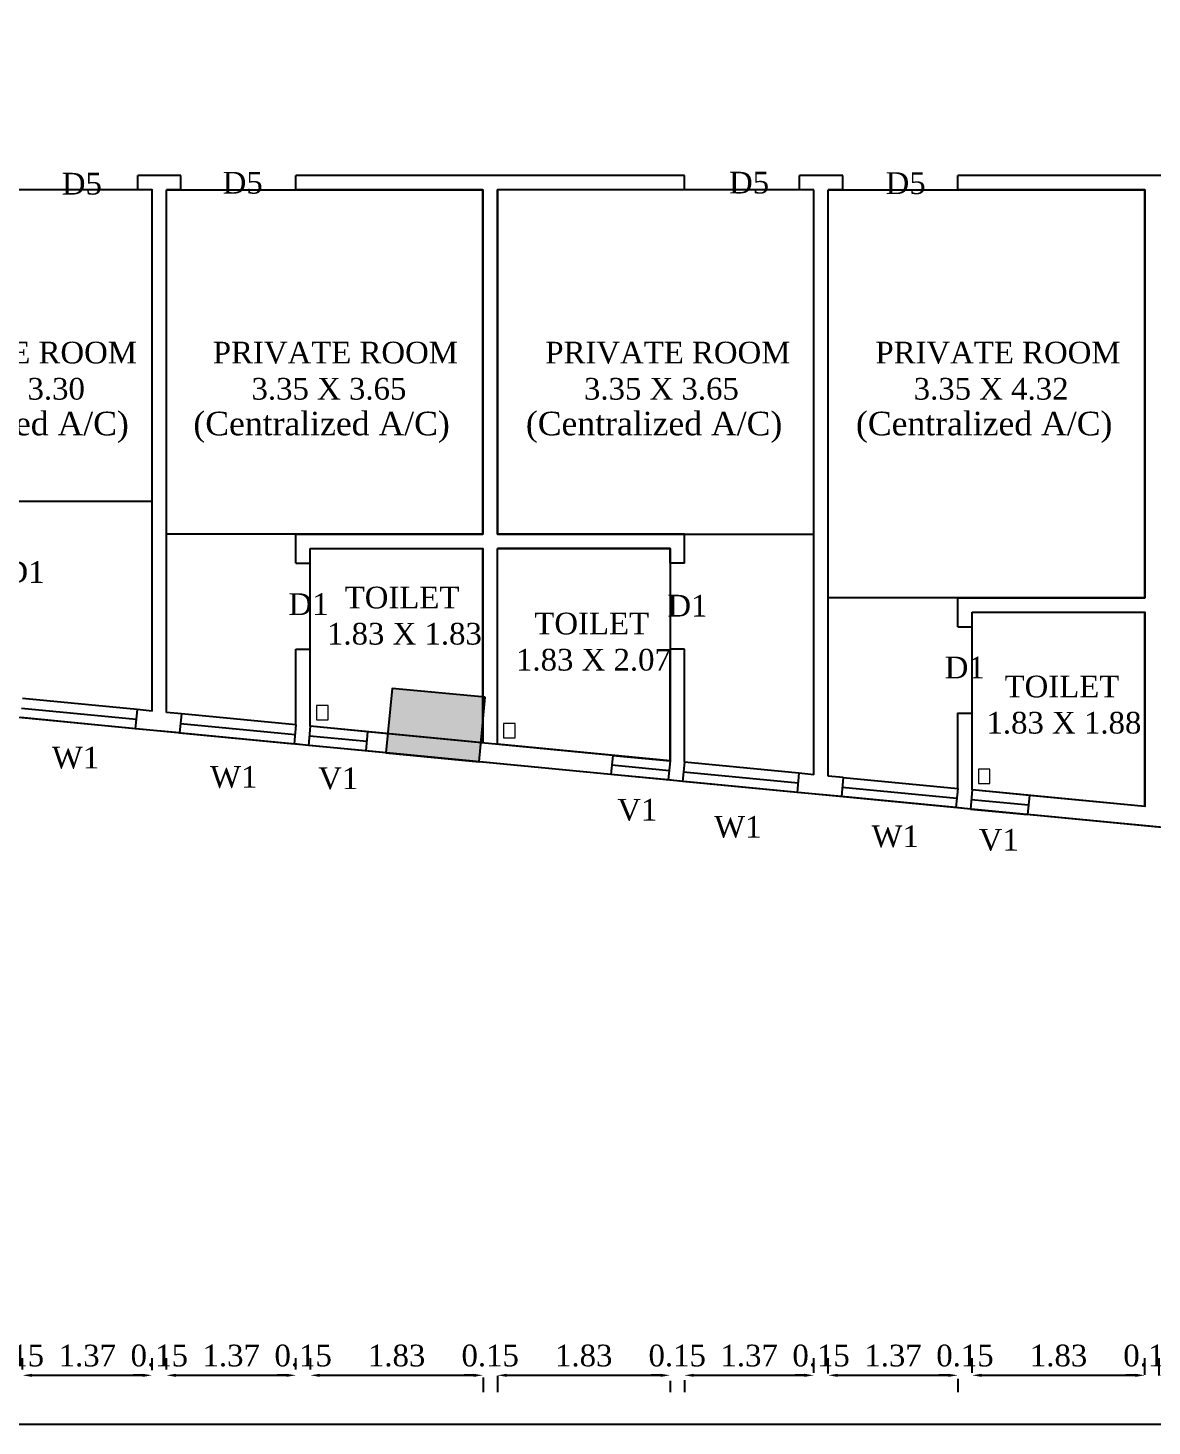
# Model space of a CAD drawing. Header units: metres. Extents: x 2754 to 3501, y 1112 to 1514.
# Drawn here: x 3118.93 to 3130.84, y 1410.86 to 1425.67 of the extents above; entities that cross this region are included whole.
import ezdxf
from ezdxf.enums import TextEntityAlignment as Align

# ---------------------------------------------------------------- set-up
doc = ezdxf.new("R2010")
doc.units = ezdxf.units.M
doc.linetypes.add('ACAD_ISO10W100', pattern=[18, 12, -3, 0, -3])
for name, color, linetype in [('AR -DOOR', 2, 'Continuous'), ('AR-COLHATCH', 2, 'Continuous'), ('AR-COLUMN', 2, 'Continuous'), ('AR-GRID', 2, 'ACAD_ISO10W100'), ('AR-THIN', 8, 'Continuous'), ('AR-WALL', 7, 'Continuous'), ('BLK_1_FLR_2_BLT_UP_AREA', 12, 'Continuous'), ('BLK_1_FLR_2_REGULAR_ROOM_4', 2, 'Continuous'), ('BLK_1_FLR_2_REGULAR_ROOM_5', 2, 'Continuous'), ('BLK_1_FLR_2_REGULAR_ROOM_6', 2, 'Continuous'), ('BLK_1_FLR_2_REGULAR_ROOM_7', 2, 'Continuous'), ('BLK_1_FLR_2_WATER_CLOSET', 223, 'Continuous')]:
    doc.layers.add(name, color=color, linetype=linetype)
doc.layers.add('BLK_1_FLR_2_WASH', color=55, linetype='Continuous', lineweight=5)
doc.styles.add('ANAND', font='times.ttf')
doc.dimstyles.new('V1', dxfattribs={"dimtxt": 0.23, "dimasz": 0.1, "dimexe": 0.18, "dimexo": 0.0625, "dimgap": 0.09, "dimtad": 1, "dimzin": 0, "dimdsep": 46, "dimtxsty": 'ANAND', "dimcen": 0.09, "dimadec": 0, "dimazin": 0, "dimtfac": 1, "dimtix": 1, "dimtofl": 0, "dimtmove": 2, "dimatfit": 0, "dimfxl": 0, "dimtolj": 1, "dimtzin": 0, "dimarcsym": 0})

# ---------------------------------------------------------------- blocks, each defined once
blk = doc.blocks.new('Ground Floor')
at = {"layer": 'AR-COLHATCH'}
h = blk.add_hatch(color=256, dxfattribs=at)
h.dxf.hatch_style = 1
h.paths.add_polyline_path([(588.12, -29.47), (626.94, -33.21), (624.36, -60.09), (585.53, -56.35)])
at = {"layer": 'AR-COLUMN'}
blk.add_lwpolyline([(626.94, -33.21), (588.12, -29.47), (585.53, -56.35), (624.36, -60.09)], close=True, dxfattribs=at)
blk = doc.blocks.new('*D299')
at = {"color": 0, "lineweight": -2}
for p, q in [((3118.72, 1411.461), (3118.72, 1411.579)), ((3118.872, 1411.461), (3118.872, 1411.579)), ((3118.62, 1411.399), (3118.52, 1411.399)), ((3118.972, 1411.399), (3119.072, 1411.399))]:
    blk.add_line(p, q, dxfattribs=at)
at = {"color": 0}
for points in [[(3118.62, 1411.415), (3118.62, 1411.382), (3118.72, 1411.399)], [(3118.972, 1411.415), (3118.972, 1411.382), (3118.872, 1411.399)]]:
    blk.add_solid(points, dxfattribs=at)
at = {"layer": 'Defpoints', "color": 0}
for p in [(3118.72, 1411.399), (3118.872, 1411.399), (3118.872, 1411.399)]:
    blk.add_point(p, dxfattribs=at)
at = {"color": 0, "insert": (3118.796, 1411.606), "char_height": 0.23, "attachment_point": 5, "style": 'ANAND'}
blk.add_mtext('\\A1;0.15', dxfattribs=at)
blk = doc.blocks.new('*D300')
at = {"color": 0, "lineweight": -2}
for p, q in [((3118.872, 1411.461), (3118.872, 1411.579)), ((3120.244, 1411.453), (3120.244, 1411.579)), ((3118.972, 1411.399), (3120.144, 1411.399))]:
    blk.add_line(p, q, dxfattribs=at)
at = {"color": 0}
for points in [[(3118.972, 1411.415), (3118.972, 1411.382), (3118.872, 1411.399)], [(3120.144, 1411.415), (3120.144, 1411.382), (3120.244, 1411.399)]]:
    blk.add_solid(points, dxfattribs=at)
at = {"layer": 'Defpoints', "color": 0}
for p in [(3118.872, 1411.399), (3120.244, 1411.399), (3120.244, 1411.39)]:
    blk.add_point(p, dxfattribs=at)
at = {"color": 0, "insert": (3119.558, 1411.606), "char_height": 0.23, "attachment_point": 5, "style": 'ANAND'}
blk.add_mtext('\\A1;1.37', dxfattribs=at)
blk = doc.blocks.new('*D301')
at = {"color": 0, "lineweight": -2}
for p, q in [((3120.244, 1411.453), (3120.244, 1411.579)), ((3120.396, 1411.461), (3120.396, 1411.579)), ((3120.144, 1411.399), (3120.044, 1411.399)), ((3120.496, 1411.399), (3120.596, 1411.399))]:
    blk.add_line(p, q, dxfattribs=at)
at = {"color": 0}
for points in [[(3120.144, 1411.415), (3120.144, 1411.382), (3120.244, 1411.399)], [(3120.496, 1411.415), (3120.496, 1411.382), (3120.396, 1411.399)]]:
    blk.add_solid(points, dxfattribs=at)
at = {"layer": 'Defpoints', "color": 0}
for p in [(3120.244, 1411.39), (3120.396, 1411.399), (3120.396, 1411.399)]:
    blk.add_point(p, dxfattribs=at)
at = {"color": 0, "insert": (3120.32, 1411.606), "char_height": 0.23, "attachment_point": 5, "style": 'ANAND'}
blk.add_mtext('\\A1;0.15', dxfattribs=at)
blk = doc.blocks.new('*D302')
at = {"color": 0, "lineweight": -2}
for p, q in [((3120.396, 1411.461), (3120.396, 1411.579)), ((3121.768, 1411.461), (3121.768, 1411.579)), ((3120.496, 1411.399), (3121.668, 1411.399))]:
    blk.add_line(p, q, dxfattribs=at)
at = {"color": 0}
for points in [[(3120.496, 1411.415), (3120.496, 1411.382), (3120.396, 1411.399)], [(3121.668, 1411.415), (3121.668, 1411.382), (3121.768, 1411.399)]]:
    blk.add_solid(points, dxfattribs=at)
at = {"layer": 'Defpoints', "color": 0}
for p in [(3120.396, 1411.399), (3121.768, 1411.399), (3121.768, 1411.399)]:
    blk.add_point(p, dxfattribs=at)
at = {"color": 0, "insert": (3121.082, 1411.606), "char_height": 0.23, "attachment_point": 5, "style": 'ANAND'}
blk.add_mtext('\\A1;1.37', dxfattribs=at)
blk = doc.blocks.new('*D303')
at = {"color": 0, "lineweight": -2}
for p, q in [((3121.768, 1411.461), (3121.768, 1411.579)), ((3121.92, 1411.461), (3121.92, 1411.579)), ((3121.668, 1411.399), (3121.568, 1411.399)), ((3122.02, 1411.399), (3122.12, 1411.399))]:
    blk.add_line(p, q, dxfattribs=at)
at = {"color": 0}
for points in [[(3121.668, 1411.415), (3121.668, 1411.382), (3121.768, 1411.399)], [(3122.02, 1411.415), (3122.02, 1411.382), (3121.92, 1411.399)]]:
    blk.add_solid(points, dxfattribs=at)
at = {"layer": 'Defpoints', "color": 0}
for p in [(3121.768, 1411.399), (3121.92, 1411.399), (3121.92, 1411.399)]:
    blk.add_point(p, dxfattribs=at)
at = {"color": 0, "insert": (3121.844, 1411.606), "char_height": 0.23, "attachment_point": 5, "style": 'ANAND'}
blk.add_mtext('\\A1;0.15', dxfattribs=at)
blk = doc.blocks.new('*D304')
at = {"color": 0, "lineweight": -2}
for p, q in [((3121.92, 1411.461), (3121.92, 1411.579)), ((3122.02, 1411.399), (3123.649, 1411.399)), ((3123.749, 1411.375), (3123.749, 1411.219))]:
    blk.add_line(p, q, dxfattribs=at)
at = {"color": 0}
for points in [[(3122.02, 1411.415), (3122.02, 1411.382), (3121.92, 1411.399)], [(3123.649, 1411.415), (3123.649, 1411.382), (3123.749, 1411.399)]]:
    blk.add_solid(points, dxfattribs=at)
at = {"layer": 'Defpoints', "color": 0}
for p in [(3121.92, 1411.399), (3123.749, 1411.438), (3123.749, 1411.399)]:
    blk.add_point(p, dxfattribs=at)
at = {"color": 0, "insert": (3122.834, 1411.606), "char_height": 0.23, "attachment_point": 5, "style": 'ANAND'}
blk.add_mtext('\\A1;1.83', dxfattribs=at)
blk = doc.blocks.new('*D305')
at = {"color": 0, "lineweight": -2}
for p, q in [((3123.649, 1411.399), (3123.549, 1411.399)), ((3123.749, 1411.375), (3123.749, 1411.219)), ((3123.901, 1411.394), (3123.901, 1411.219)), ((3124.001, 1411.399), (3124.101, 1411.399))]:
    blk.add_line(p, q, dxfattribs=at)
at = {"color": 0}
for points in [[(3123.649, 1411.415), (3123.649, 1411.382), (3123.749, 1411.399)], [(3124.001, 1411.415), (3124.001, 1411.382), (3123.901, 1411.399)]]:
    blk.add_solid(points, dxfattribs=at)
at = {"layer": 'Defpoints', "color": 0}
for p in [(3123.749, 1411.438), (3123.901, 1411.457), (3123.901, 1411.399)]:
    blk.add_point(p, dxfattribs=at)
at = {"color": 0, "insert": (3123.825, 1411.606), "char_height": 0.23, "attachment_point": 5, "style": 'ANAND'}
blk.add_mtext('\\A1;0.15', dxfattribs=at)
blk = doc.blocks.new('*D306')
at = {"color": 0, "lineweight": -2}
for p, q in [((3123.901, 1411.394), (3123.901, 1411.219)), ((3124.001, 1411.399), (3125.63, 1411.399)), ((3125.73, 1411.34), (3125.73, 1411.219))]:
    blk.add_line(p, q, dxfattribs=at)
at = {"color": 0}
for points in [[(3124.001, 1411.415), (3124.001, 1411.382), (3123.901, 1411.399)], [(3125.63, 1411.415), (3125.63, 1411.382), (3125.73, 1411.399)]]:
    blk.add_solid(points, dxfattribs=at)
at = {"layer": 'Defpoints', "color": 0}
for p in [(3123.901, 1411.457), (3125.73, 1411.403), (3125.73, 1411.399)]:
    blk.add_point(p, dxfattribs=at)
at = {"color": 0, "insert": (3124.816, 1411.606), "char_height": 0.23, "attachment_point": 5, "style": 'ANAND'}
blk.add_mtext('\\A1;1.83', dxfattribs=at)
blk = doc.blocks.new('*D307')
at = {"color": 0, "lineweight": -2}
for p, q in [((3125.63, 1411.399), (3125.53, 1411.399)), ((3125.73, 1411.34), (3125.73, 1411.219)), ((3125.882, 1411.347), (3125.882, 1411.219)), ((3125.982, 1411.399), (3126.082, 1411.399))]:
    blk.add_line(p, q, dxfattribs=at)
at = {"color": 0}
for points in [[(3125.63, 1411.415), (3125.63, 1411.382), (3125.73, 1411.399)], [(3125.982, 1411.415), (3125.982, 1411.382), (3125.882, 1411.399)]]:
    blk.add_solid(points, dxfattribs=at)
at = {"layer": 'Defpoints', "color": 0}
for p in [(3125.73, 1411.403), (3125.882, 1411.41), (3125.882, 1411.399)]:
    blk.add_point(p, dxfattribs=at)
at = {"color": 0, "insert": (3125.806, 1411.606), "char_height": 0.23, "attachment_point": 5, "style": 'ANAND'}
blk.add_mtext('\\A1;0.15', dxfattribs=at)
blk = doc.blocks.new('*D308')
at = {"color": 0, "lineweight": -2}
for p, q in [((3127.254, 1411.425), (3127.254, 1411.579)), ((3125.882, 1411.347), (3125.882, 1411.219)), ((3125.982, 1411.399), (3127.154, 1411.399))]:
    blk.add_line(p, q, dxfattribs=at)
at = {"color": 0}
for points in [[(3125.982, 1411.415), (3125.982, 1411.382), (3125.882, 1411.399)], [(3127.154, 1411.415), (3127.154, 1411.382), (3127.254, 1411.399)]]:
    blk.add_solid(points, dxfattribs=at)
at = {"layer": 'Defpoints', "color": 0}
for p in [(3125.882, 1411.41), (3127.254, 1411.399), (3127.254, 1411.362)]:
    blk.add_point(p, dxfattribs=at)
at = {"color": 0, "insert": (3126.568, 1411.606), "char_height": 0.23, "attachment_point": 5, "style": 'ANAND'}
blk.add_mtext('\\A1;1.37', dxfattribs=at)
blk = doc.blocks.new('*D309')
at = {"color": 0, "lineweight": -2}
for p, q in [((3127.254, 1411.425), (3127.254, 1411.579)), ((3127.406, 1411.418), (3127.406, 1411.579)), ((3127.154, 1411.399), (3127.054, 1411.399)), ((3127.506, 1411.399), (3127.606, 1411.399))]:
    blk.add_line(p, q, dxfattribs=at)
at = {"color": 0}
for points in [[(3127.154, 1411.415), (3127.154, 1411.382), (3127.254, 1411.399)], [(3127.506, 1411.415), (3127.506, 1411.382), (3127.406, 1411.399)]]:
    blk.add_solid(points, dxfattribs=at)
at = {"layer": 'Defpoints', "color": 0}
for p in [(3127.254, 1411.362), (3127.406, 1411.399), (3127.406, 1411.356)]:
    blk.add_point(p, dxfattribs=at)
at = {"color": 0, "insert": (3127.33, 1411.606), "char_height": 0.23, "attachment_point": 5, "style": 'ANAND'}
blk.add_mtext('\\A1;0.15', dxfattribs=at)
blk = doc.blocks.new('*D310')
at = {"color": 0, "lineweight": -2}
for p, q in [((3127.406, 1411.418), (3127.406, 1411.579)), ((3127.506, 1411.399), (3128.678, 1411.399)), ((3128.778, 1411.36), (3128.778, 1411.219))]:
    blk.add_line(p, q, dxfattribs=at)
at = {"color": 0}
for points in [[(3127.506, 1411.415), (3127.506, 1411.382), (3127.406, 1411.399)], [(3128.678, 1411.415), (3128.678, 1411.382), (3128.778, 1411.399)]]:
    blk.add_solid(points, dxfattribs=at)
at = {"layer": 'Defpoints', "color": 0}
for p in [(3127.406, 1411.356), (3128.778, 1411.423), (3128.778, 1411.399)]:
    blk.add_point(p, dxfattribs=at)
at = {"color": 0, "insert": (3128.092, 1411.606), "char_height": 0.23, "attachment_point": 5, "style": 'ANAND'}
blk.add_mtext('\\A1;1.37', dxfattribs=at)
blk = doc.blocks.new('*D311')
at = {"color": 0, "lineweight": -2}
for p, q in [((3128.93, 1411.425), (3128.93, 1411.579)), ((3128.678, 1411.399), (3128.578, 1411.399)), ((3128.778, 1411.36), (3128.778, 1411.219)), ((3129.03, 1411.399), (3129.13, 1411.399))]:
    blk.add_line(p, q, dxfattribs=at)
at = {"color": 0}
for points in [[(3128.678, 1411.415), (3128.678, 1411.382), (3128.778, 1411.399)], [(3129.03, 1411.415), (3129.03, 1411.382), (3128.93, 1411.399)]]:
    blk.add_solid(points, dxfattribs=at)
at = {"layer": 'Defpoints', "color": 0}
for p in [(3128.778, 1411.423), (3128.93, 1411.399), (3128.93, 1411.362)]:
    blk.add_point(p, dxfattribs=at)
at = {"color": 0, "insert": (3128.854, 1411.606), "char_height": 0.23, "attachment_point": 5, "style": 'ANAND'}
blk.add_mtext('\\A1;0.15', dxfattribs=at)
blk = doc.blocks.new('*D312')
at = {"color": 0, "lineweight": -2}
for p, q in [((3128.93, 1411.425), (3128.93, 1411.579)), ((3130.759, 1411.405), (3130.759, 1411.579)), ((3129.03, 1411.399), (3130.659, 1411.399))]:
    blk.add_line(p, q, dxfattribs=at)
at = {"color": 0}
for points in [[(3129.03, 1411.415), (3129.03, 1411.382), (3128.93, 1411.399)], [(3130.659, 1411.415), (3130.659, 1411.382), (3130.759, 1411.399)]]:
    blk.add_solid(points, dxfattribs=at)
at = {"layer": 'Defpoints', "color": 0}
for p in [(3128.93, 1411.362), (3130.759, 1411.399), (3130.759, 1411.342)]:
    blk.add_point(p, dxfattribs=at)
at = {"color": 0, "insert": (3129.845, 1411.606), "char_height": 0.23, "attachment_point": 5, "style": 'ANAND'}
blk.add_mtext('\\A1;1.83', dxfattribs=at)
blk = doc.blocks.new('*D313')
at = {"color": 0, "lineweight": -2}
for p, q in [((3130.759, 1411.405), (3130.759, 1411.579)), ((3130.912, 1411.398), (3130.912, 1411.579)), ((3130.659, 1411.399), (3130.559, 1411.399)), ((3131.012, 1411.399), (3131.112, 1411.399))]:
    blk.add_line(p, q, dxfattribs=at)
at = {"color": 0}
for points in [[(3130.659, 1411.415), (3130.659, 1411.382), (3130.759, 1411.399)], [(3131.012, 1411.415), (3131.012, 1411.382), (3130.912, 1411.399)]]:
    blk.add_solid(points, dxfattribs=at)
at = {"layer": 'Defpoints', "color": 0}
for p in [(3130.759, 1411.342), (3130.912, 1411.399), (3130.912, 1411.336)]:
    blk.add_point(p, dxfattribs=at)
at = {"color": 0, "insert": (3130.835, 1411.606), "char_height": 0.23, "attachment_point": 5, "style": 'ANAND'}
blk.add_mtext('\\A1;0.15', dxfattribs=at)
blk = doc.blocks.new('*D344')
at = {"color": 0, "lineweight": -2}
for p, q in [((3107.848, 1410.94), (3107.848, 1411.058)), ((3180.086, 1410.94), (3180.086, 1411.058)), ((3179.986, 1410.878), (3107.948, 1410.878))]:
    blk.add_line(p, q, dxfattribs=at)
at = {"color": 0}
for points in [[(3107.948, 1410.895), (3107.948, 1410.861), (3107.848, 1410.878)], [(3179.986, 1410.895), (3179.986, 1410.861), (3180.086, 1410.878)]]:
    blk.add_solid(points, dxfattribs=at)
at = {"layer": 'Defpoints', "color": 0}
for p in [(3107.848, 1410.878), (3107.848, 1410.878), (3180.086, 1410.878)]:
    blk.add_point(p, dxfattribs=at)
at = {"color": 0, "insert": (3143.967, 1411.085), "char_height": 0.23, "attachment_point": 5, "style": 'ANAND'}
blk.add_mtext('\\A1;72.24', dxfattribs=at)

msp = doc.modelspace()

# ---------------------------------------------------------------- linework, layer by layer
at = {"layer": 'AR -DOOR'}
for p, q in [((3118.86221, 1418.46689, 0), (3120.0758, 1418.35009, 0)), ((3120.54422, 1418.30502, 0), (3121.75781, 1418.18822, 0)), ((3121.91021, 1418.17356, 0), (3122.51701, 1418.11516, 0)), ((3125.11341, 1417.86529, 0), (3125.72021, 1417.8069, 0)), ((3125.87261, 1417.79223, 0), (3127.0862, 1417.67544, 0)), ((3127.55462, 1417.63036, 0), (3128.76821, 1417.51357, 0)), ((3128.92061, 1417.4989, 0), (3129.52741, 1417.4405, 0))]:
    msp.add_line(p, q, dxfattribs=at)
at = {"layer": 'AR-THIN'}
for p, q in [((3120.08553, 1418.45123, 0), (3118.87194, 1418.56802, 0)), ((3120.06607, 1418.24896, 0), (3118.85248, 1418.36575, 0)), ((3121.76754, 1418.28936, 0), (3120.55395, 1418.40615, 0)), ((3120.53448, 1418.20388, 0), (3121.74808, 1418.08709, 0)), ((3122.52674, 1418.21629, 0), (3121.91994, 1418.27469, 0)), ((3122.50727, 1418.01403, 0), (3121.90048, 1418.07242, 0)), ((3125.12315, 1417.96642, 0), (3125.72994, 1417.90803, 0)), ((3127.09593, 1417.77657, 0), (3125.88234, 1417.89336, 0)), ((3125.71048, 1417.70576, 0), (3125.10368, 1417.76416, 0)), ((3127.07647, 1417.5743, 0), (3125.86288, 1417.6911, 0)), ((3127.56435, 1417.73149, 0), (3128.77794, 1417.6147, 0)), ((3129.53714, 1417.54164, 0), (3128.93034, 1417.60003, 0)), ((3128.75848, 1417.41243, 0), (3127.54488, 1417.52923, 0)), ((3128.91088, 1417.39777, 0), (3129.51767, 1417.33937, 0))]:
    msp.add_line(p, q, dxfattribs=at)
at = {"layer": 'AR-WALL'}
for p, q in [((3120.09114, 1423.95805, 0), (3120.09114, 1424.11045, 0)), ((3120.54834, 1424.11045, 0), (3120.09114, 1424.11045, 0)), ((3120.54834, 1423.95805, 0), (3120.54834, 1424.11045, 0)), ((3121.76754, 1423.95805, 0), (3121.76754, 1424.11045, 0)), ((3125.88234, 1424.11045, 0), (3121.76754, 1424.11045, 0)), ((3125.88234, 1423.95805, 0), (3125.88234, 1424.11045, 0)), ((3127.10154, 1423.95805, 0), (3127.10154, 1424.11045, 0)), ((3127.55874, 1424.11045, 0), (3127.10154, 1424.11045, 0)), ((3127.55874, 1423.95805, 0), (3127.55874, 1424.11045, 0)), ((3128.77794, 1423.95805, 0), (3128.77794, 1424.11045, 0)), ((3130.91154, 1424.11045, 0), (3128.77794, 1424.11045, 0)), ((3136.22014, 1424.11045, 0), (3130.75914, 1424.11045, 0)), ((3120.24354, 1423.95805, 0), (3120.09114, 1423.95805, 0)), ((3120.24354, 1418.43602, 0), (3120.24354, 1423.95805, 0)), ((3120.39594, 1418.42135, 0), (3120.39594, 1423.95805, 0)), ((3120.54834, 1423.95805, 0), (3120.39594, 1423.95805, 0)), ((3123.74874, 1423.95805, 0), (3121.76754, 1423.95805, 0)), ((3123.74874, 1420.30882, 0), (3123.74874, 1423.95805, 0)), ((3123.90114, 1420.30882, 0), (3123.90114, 1423.95805, 0)), ((3125.88234, 1423.95805, 0), (3123.90114, 1423.95805, 0)), ((3127.25394, 1423.95805, 0), (3127.10154, 1423.95805, 0)), ((3127.25394, 1417.76136, 0), (3127.25394, 1423.95805, 0)), ((3127.40634, 1417.7467, 0), (3127.40634, 1423.95805, 0)), ((3127.55874, 1423.95805, 0), (3127.40634, 1423.95805, 0)), ((3130.75914, 1423.95805, 0), (3128.77794, 1423.95805, 0)), ((3130.75914, 1419.63416, 0), (3130.75914, 1423.95805, 0)), ((3121.76754, 1420.00402, 0), (3121.76754, 1420.30882, 0)), ((3121.76754, 1420.30882, 0), (3123.74874, 1420.30882, 0)), ((3125.88234, 1420.30882, 0), (3123.90114, 1420.30882, 0)), ((3125.88234, 1420.00402, 0), (3125.88234, 1420.30882, 0)), ((3121.91994, 1420.00402, 0), (3121.91994, 1420.15642, 0)), ((3121.91994, 1420.15642, 0), (3123.74874, 1420.15642, 0)), ((3123.74874, 1418.09869, 0), (3123.74874, 1420.15642, 0)), ((3123.90114, 1418.08403, 0), (3123.90114, 1420.15642, 0)), ((3125.72994, 1420.15642, 0), (3123.90114, 1420.15642, 0)), ((3125.72994, 1420.00402, 0), (3125.72994, 1420.15642, 0)), ((3121.76754, 1420.00402, 0), (3121.91994, 1420.00402, 0)), ((3125.88234, 1420.00402, 0), (3125.72994, 1420.00402, 0)), ((3128.77794, 1419.32936, 0), (3128.77794, 1419.63416, 0)), ((3128.77794, 1419.63416, 0), (3130.75914, 1419.63416, 0)), ((3128.93034, 1419.32936, 0), (3128.93034, 1419.48176, 0)), ((3128.93034, 1419.48176, 0), (3130.75914, 1419.48176, 0)), ((3130.75914, 1417.42404, 0), (3130.75914, 1419.48176, 0)), ((3128.77794, 1419.32936, 0), (3128.93034, 1419.32936, 0)), ((3121.76754, 1418.28936, 0), (3121.76754, 1419.08962, 0)), ((3121.76754, 1419.08962, 0), (3121.91994, 1419.08962, 0)), ((3121.91994, 1418.27469, 0), (3121.91994, 1419.08962, 0)), ((3125.72994, 1417.90803, 0), (3125.72994, 1419.08962, 0)), ((3125.88234, 1419.08962, 0), (3125.72994, 1419.08962, 0)), ((3125.88234, 1417.89336, 0), (3125.88234, 1419.08962, 0)), ((3120.08553, 1418.45123, 0), (3120.06607, 1418.24896, 0)), ((3120.24354, 1418.43602, 0), (3120.08553, 1418.45123, 0)), ((3120.55395, 1418.40615, 0), (3120.39594, 1418.42135, 0)), ((3120.55395, 1418.40615, 0), (3120.53448, 1418.20388, 0)), ((3121.76754, 1418.28936, 0), (3121.74808, 1418.08709, 0)), ((3128.77794, 1417.6147, 0), (3128.77794, 1418.41616, 0)), ((3128.77794, 1418.41496, 0), (3128.93034, 1418.41496, 0)), ((3128.93034, 1417.60003, 0), (3128.93034, 1418.41616, 0)), ((3120.53448, 1418.20388, 0), (3120.06607, 1418.24896, 0)), ((3121.91994, 1418.27469, 0), (3121.90048, 1418.07242, 0)), ((3122.52674, 1418.21629, 0), (3122.50727, 1418.01403, 0)), ((3125.12315, 1417.96642, 0), (3122.52674, 1418.21629, 0)), ((3121.90048, 1418.07242, 0), (3121.74808, 1418.08709, 0)), ((3125.10368, 1417.76416, 0), (3122.50727, 1418.01403, 0)), ((3125.12315, 1417.96642, 0), (3125.10368, 1417.76416, 0)), ((3125.72994, 1417.90803, 0), (3125.71048, 1417.70576, 0)), ((3125.88234, 1417.89336, 0), (3125.86288, 1417.6911, 0)), ((3125.86288, 1417.6911, 0), (3125.71048, 1417.70576, 0)), ((3127.09593, 1417.77657, 0), (3127.07647, 1417.5743, 0)), ((3127.25394, 1417.76136, 0), (3127.09593, 1417.77657, 0)), ((3127.56435, 1417.73149, 0), (3127.40634, 1417.7467, 0)), ((3127.56435, 1417.73149, 0), (3127.54488, 1417.52923, 0)), ((3127.54488, 1417.52923, 0), (3127.07647, 1417.5743, 0)), ((3128.77794, 1417.6147, 0), (3128.75848, 1417.41243, 0)), ((3128.93034, 1417.60003, 0), (3128.91088, 1417.39777, 0)), ((3129.53714, 1417.54164, 0), (3129.51767, 1417.33937, 0)), ((3130.75914, 1417.42404, 0), (3129.53714, 1417.54164, 0)), ((3128.91088, 1417.39777, 0), (3128.75848, 1417.41243, 0)), ((3132.11415, 1417.08949, 0), (3129.51767, 1417.33937, 0))]:
    msp.add_line(p, q, dxfattribs=at)
at = {"layer": 'BLK_1_FLR_2_BLT_UP_AREA', "color": 12, "elevation": 0}
msp.add_lwpolyline([(3107.84834, 1437.19145), (3180.08594, 1437.19145), (3180.08594, 1412.47285), (3107.84834, 1419.42475)], close=True, dxfattribs=at)
at = {"layer": 'BLK_1_FLR_2_REGULAR_ROOM_4', "color": 2, "elevation": 0}
msp.add_lwpolyline([(3116.89074, 1420.66082), (3120.24354, 1420.66082), (3120.24354, 1423.95805), (3116.89074, 1423.95805)], close=True, dxfattribs=at)
at = {"layer": 'BLK_1_FLR_2_REGULAR_ROOM_5', "color": 2, "elevation": 0}
msp.add_lwpolyline([(3120.39594, 1423.95805), (3123.74874, 1423.95805), (3123.74874, 1420.30882), (3120.39594, 1420.30882)], close=True, dxfattribs=at)
at = {"layer": 'BLK_1_FLR_2_REGULAR_ROOM_6', "color": 2, "elevation": 0}
msp.add_lwpolyline([(3127.25394, 1423.95805), (3123.90114, 1423.95805), (3123.90114, 1420.30882), (3127.25394, 1420.30882)], close=True, dxfattribs=at)
at = {"layer": 'BLK_1_FLR_2_REGULAR_ROOM_7', "color": 2, "elevation": 0}
msp.add_lwpolyline([(3127.40634, 1423.95805), (3130.75914, 1423.95805), (3130.75914, 1419.63416), (3127.40634, 1419.63416)], close=True, dxfattribs=at)
at = {"layer": 'BLK_1_FLR_2_WASH', "color": 60}
for points in [[(3121.98521, 1418.49323), (3121.98521, 1418.34323), (3122.10771, 1418.34323), (3122.10771, 1418.49323)], [(3123.96641, 1418.30256), (3123.96641, 1418.15256), (3124.08891, 1418.15256), (3124.08891, 1418.30256)], [(3128.99561, 1417.81857), (3128.99561, 1417.66857), (3129.11811, 1417.66857), (3129.11811, 1417.81857)]]:
    msp.add_lwpolyline(points, close=True, dxfattribs=at)
at = {"layer": 'BLK_1_FLR_2_WATER_CLOSET', "color": 1, "elevation": 0}
for points in [[(3121.91994, 1420.15642), (3123.74874, 1420.15642), (3123.74874, 1418.09869), (3121.91994, 1418.27469)], [(3123.90114, 1420.15642), (3125.72994, 1420.15642), (3125.72994, 1417.90803), (3123.90114, 1418.08403)], [(3128.93034, 1419.48176), (3130.75914, 1419.48176), (3130.75914, 1417.42404), (3128.93034, 1417.60003)]]:
    msp.add_lwpolyline(points, close=True, dxfattribs=at)

# ---------------------------------------------------------------- block references
at = {"layer": 'AR-GRID', "xscale": 0.0254, "yscale": 0.0254, "zscale": 0.0254}
msp.add_blockref('Ground Floor', (3107.84834, 1419.42475, 0), dxfattribs=at)

# ---------------------------------------------------------------- texts
at = {"style": 'ANAND'}
for s, p in [('D5', (3119.28756, 1423.90754, 0)), ('D5', (3120.99129, 1423.9174, 0)), ('D5', (3126.35505, 1423.91874, 0)), ('D5', (3128.01329, 1423.91292, 0)), ('D1', (3118.6801, 1419.79371, 0)), ('D1', (3121.689, 1419.45305, 0)), ('D1', (3125.70185, 1419.4371, 0)), ('D1', (3128.63943, 1418.78216, 0))]:
    msp.add_text(s, height=0.23, dxfattribs=at).set_placement(p)
at = {"color": 7, "style": 'ANAND'}
for p in [(3117.28162, 1421.35665, 0), (3120.68146, 1421.35665, 0), (3124.20322, 1421.35665, 0), (3127.69978, 1421.35665, 0)]:
    msp.add_text('(Centralized A/C)', height=0.25, dxfattribs=at).set_placement(p)
at = {"style": 'ANAND'}
for s, p in [('W1', (3119.43322, 1417.94127, 0)), ('W1', (3121.10907, 1417.73676, 0)), ('V1', (3122.2153, 1417.72153, 0)), ('V1', (3125.38319, 1417.38837, 0)), ('W1', (3126.44789, 1417.20767, 0)), ('W1', (3128.1156, 1417.10705, 0)), ('V1', (3129.21195, 1417.07039, 0))]:
    msp.add_text(s, height=0.23, dxfattribs=at).set_placement(p, align=Align.MIDDLE)
at = {"char_height": 0.23, "attachment_point": 1, "style": 'ANAND'}
for s, insert, width in [(' PRIVATE ROOM \\P{\\W5.65332; }3.35 X 3.30', (3117.40068, 1422.34829, 0), 2.5377938), (' PRIVATE ROOM \\P{\\W5.713867; }3.35 X 3.65', (3120.80051, 1422.34829, 0), 2.5377938), (' PRIVATE ROOM \\P{\\W5.713867; }3.35 X 3.65', (3124.32228, 1422.34829, 0), 2.5377938), (' PRIVATE ROOM \\P{\\W5.665039; }3.35 X 4.32', (3127.81884, 1422.34829, 0), 2.5377938), ('{\\W2.911132; }TOILET \\P{\\W0.753906; }1.83 X 1.83', (3122.03096, 1419.75331, 0), 1.6637275), ('{\\W2.911132; }TOILET \\P{\\W0.676757; }1.83 X 2.07', (3124.03985, 1419.47795, 0), 1.6637275), ('{\\W2.911132; }TOILET \\P{\\W0.703125; }1.83 X 1.88', (3129.02068, 1418.81054, 0), 1.6637275)]:
    msp.add_mtext(s, dxfattribs=dict(at, insert=insert, width=width))

# ---------------------------------------------------------------- dimensions: what is measured, and where the dimension line sits
at = {"color": 7}
for base, p1, p2, picture, middle in [((3118.87194, 1411.39859, 0), (3118.71954, 1411.39859, 0), (3118.87194, 1411.39859, 0), '*D299', (3118.79574, 1411.60591, 0)), ((3120.24354, 1411.39859, 0), (3118.87194, 1411.39859, 0), (3120.24354, 1411.39026, 0), '*D300', (3119.55774, 1411.60591, 0)), ((3120.39594, 1411.39859, 0), (3120.24354, 1411.39026, 0), (3120.39594, 1411.39859, 0), '*D301', (3120.31974, 1411.60591, 0)), ((3121.76754, 1411.39859, 0), (3120.39594, 1411.39859, 0), (3121.76754, 1411.39859, 0), '*D302', (3121.08174, 1411.60591, 0)), ((3121.91994, 1411.39859, 0), (3121.76754, 1411.39859, 0), (3121.91994, 1411.39859, 0), '*D303', (3121.84374, 1411.60591, 0)), ((3123.74874, 1411.39859, 0), (3121.91994, 1411.39859, 0), (3123.74874, 1411.43772, 0), '*D304', (3122.83434, 1411.60591, 0)), ((3123.90114, 1411.39859, 0), (3123.74874, 1411.43772, 0), (3123.90114, 1411.45652, 0), '*D305', (3123.82494, 1411.60591, 0)), ((3125.72994, 1411.39859, 0), (3123.90114, 1411.45652, 0), (3125.72994, 1411.40292, 0), '*D306', (3124.81554, 1411.60591, 0)), ((3125.88234, 1411.39859, 0), (3125.72994, 1411.40292, 0), (3125.88234, 1411.40962, 0), '*D307', (3125.80614, 1411.60591, 0)), ((3127.25394, 1411.39859, 0), (3125.88234, 1411.40962, 0), (3127.25394, 1411.36237, 0), '*D308', (3126.56814, 1411.60591, 0)), ((3127.40634, 1411.39859, 0), (3127.25394, 1411.36237, 0), (3127.40634, 1411.35568, 0), '*D309', (3127.33014, 1411.60591, 0)), ((3128.77794, 1411.39859, 0), (3127.40634, 1411.35568, 0), (3128.77794, 1411.42264, 0), '*D310', (3128.09214, 1411.60591, 0)), ((3128.93034, 1411.39859, 0), (3128.77794, 1411.42264, 0), (3128.93034, 1411.36237, 0), '*D311', (3128.85414, 1411.60591, 0)), ((3130.75914, 1411.39859, 0), (3128.93034, 1411.36237, 0), (3130.75914, 1411.34228, 0), '*D312', (3129.84474, 1411.60591, 0)), ((3130.91154, 1411.39859, 0), (3130.75914, 1411.34228, 0), (3130.91154, 1411.33559, 0), '*D313', (3130.83534, 1411.60591, 0))]:
    dim = msp.add_linear_dim(base=base, p1=p1, p2=p2, angle=180, dimstyle='V1', dxfattribs=at)
    dim.commit()
    dim.dimension.update_dxf_attribs({"geometry": picture, "text_midpoint": middle})
dim = msp.add_aligned_dim(p1=(3180.08594, 1410.87797, 0), p2=(3107.84834, 1410.87797, 0), distance=0, dimstyle='V1', dxfattribs=at)
dim.commit()
dim.dimension.update_dxf_attribs({"geometry": '*D344', "text_midpoint": (3143.96714, 1411.0853, 0)})

doc.saveas('drawing.dxf')
